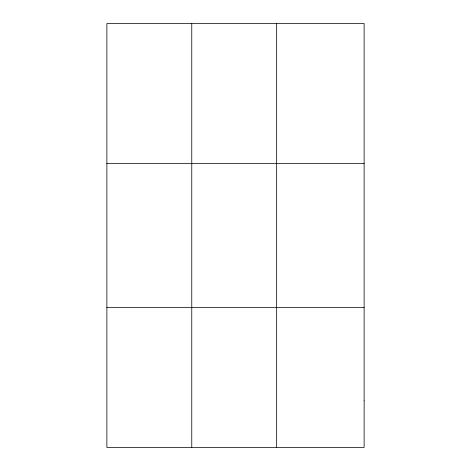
<?xml version="1.0" encoding="UTF-8"?>
<svg xmlns="http://www.w3.org/2000/svg" width="471" height="471" viewBox="0 0 471 471"><rect width="100%" height="100%" fill="white"/><g stroke="black" fill="none" stroke-linecap="round" stroke-linejoin="round"><path stroke-width="0.71" d="M191.768 23.55L191.768 447.45M276.66 23.55L276.66 447.45M106.876 163.437L364.124 163.437M106.876 307.563L364.124 307.563M364.124 400.821L364.124 447.45L106.876 447.45L106.876 23.55L364.124 23.55L364.124 400.821"/></g></svg>
